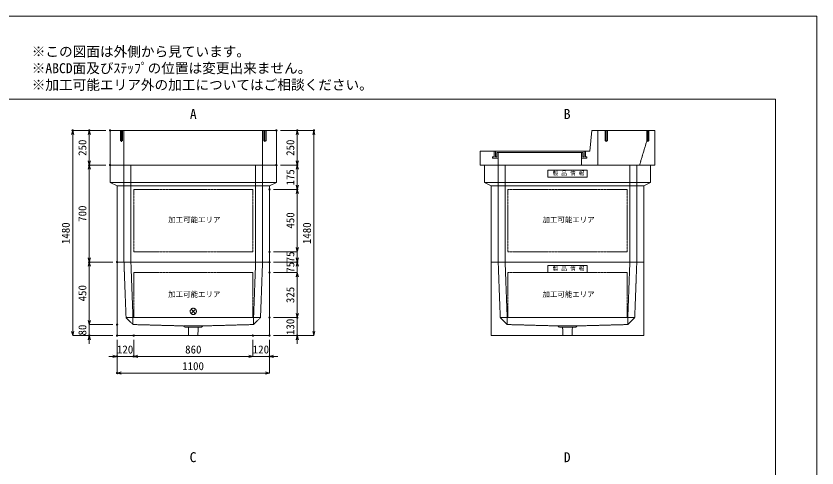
# Model space of a CAD drawing. Units: millimetres, scale not verified. Extents: x -4455 to 4455, y -3150 to 3150.
# Drawn here: x -1324 to 4455, y -109 to 3150 of the extents above; entities that cross this region are included whole.
import ezdxf
from ezdxf.enums import TextEntityAlignment as Align

# ---------------------------------------------------------------- set-up
doc = ezdxf.new("R2010")
doc.units = ezdxf.units.MM
doc.header["$LTSCALE"] = 20
doc.header["$PDMODE"] = 32
doc.header["$PDSIZE"] = 10
doc.linetypes.add('LONG_DASHED1', pattern=[7, 6, -1])
doc.linetypes.add('LONG_DOUBLE_CHAIN', pattern=[21.8, 18, -1, 0.6, -0.6, 0.6, -1])
for name, color, linetype, lineweight in [('0-0_D-TTL', 7, 'Continuous', 9), ('0-1_Defpoints', 7, 'Continuous', 9), ('0-3_D-TTL-TXT', 7, 'Continuous', 9), ('0-5_D-STR-DIM', 3, 'Continuous', 9), ('0-6_0', 7, 'Continuous', 9), ('0-7_D-STR', 7, 'LONG_DASHED1', 9), ('0-9_D-STR-STR4', 134, 'LONG_DASHED1', 9), ('0-A_D-STR-STR2', 1, 'LONG_DASHED1', 9), ('0-B_D-STR-STR1', 7, 'LONG_DASHED1', 9), ('0-C_D-STR-STR5', 1, 'LONG_DOUBLE_CHAIN', 9)]:
    doc.layers.add(name, color=color, linetype=linetype, lineweight=lineweight)
doc.layers.add('0-4_D-STR-TXT', color=7, linetype='Continuous')
doc.styles.add('ＭＳ ゴシック', font='')
doc.styles.get('ＭＳ ゴシック').set_extended_font_data('MS Gothic')

# ---------------------------------------------------------------- blocks, each defined once
blk = doc.blocks.new('A$C4DE05FD1')
at = {"layer": '0-0_D-TTL', "color": 134}
for p, q in [((4000, 76000), (114800, 76000)), ((114800, 76000), (114800, 4000))]:
    blk.add_line(p, q, dxfattribs=at)
at = {"layer": '0-1_Defpoints', "color": 134}
for p, q in [((0, 84000), (118800, 84000)), ((118800, 84000), (118800, 0))]:
    blk.add_line(p, q, dxfattribs=at)
at = {"layer": '0-3_D-TTL-TXT', "style": 'ＭＳ ゴシック'}
for s, p in [('※この図面は外側から見ています。', (43260.9, 79815.7)), ('※ABCD面及びｽﾃｯﾌﾟの位置は変更出来ません。', (43260.9, 78215.7)), ('※加工可能エリア外の加工についてはご相談ください。', (43260.9, 76615.7))]:
    blk.add_text(s, height=962.2, dxfattribs=at).set_placement(p, align=Align.BOTTOM_LEFT)
blk = doc.blocks.new('_Open30')
at = {"layer": '0-6_0'}
blk.add_line((0, 0), (-20, 0), dxfattribs=at)
blk.add_lwpolyline([(-20, 5.36), (0, 0), (-20, -5.36)], dxfattribs=at)
blk = doc.blocks.new('A$C31CA379A')
at = {"layer": '0-4_D-STR-TXT', "style": 'ＭＳ ゴシック'}
for s, p in [('A', (-326.2, -2190.5)), ('B', (35638.7, -2190.5)), ('C', (-351.4, -35190.9)), ('D', (35638.7, -35190.5))]:
    blk.add_text(s, height=962.2, dxfattribs=at).set_placement(p, align=Align.BOTTOM_LEFT)
blk = doc.blocks.new('A$C737D46CD')
at = {"layer": '0-B_D-STR-STR1', "linetype": 'Continuous'}
blk.add_lwpolyline([(-2820, 0), (2820, 0), (2820, -1000), (-2820, -1000)], close=True, dxfattribs=at)
at = {"layer": '0-B_D-STR-STR1', "style": 'ＭＳ ゴシック'}
blk.add_text('製 品 情 報', height=577.3, dxfattribs=at).set_placement((-2149.7, -882.5), align=Align.BOTTOM_LEFT)
blk = doc.blocks.new('A$C1CC521A5')
at = {"layer": '0-7_D-STR', "linetype": 'Continuous'}
for p, q in [((12000, 14000), (-12000, 14000)), ((-12000, 11500), (-12000, 14000)), ((12000, 11500), (12000, 14000)), ((-12000, 11500), (-11000, 11000)), ((-12000, 11500), (12000, 11500)), ((-11000, 0), (-11000, 11000)), ((11000, 11000), (-11000, 11000)), ((12000, 11500), (11000, 11000)), ((11000, 0), (11000, 11000)), ((11000, 0), (-11000, 0))]:
    blk.add_line(p, q, dxfattribs=at)
at = {"layer": '0-7_D-STR'}
for p, q in [((-10000, 14000), (-10000, 0)), ((-9000, 14000), (-9000, 0)), ((9000, 14000), (9000, 0)), ((10000, 14000), (10000, 0))]:
    blk.add_line(p, q, dxfattribs=at)
at = {"layer": '0-C_D-STR-STR5'}
for p, q in [((8600, 10500), (8600, 1500)), ((8600, 1500), (-8600, 1500))]:
    blk.add_line(p, q, dxfattribs=at)
blk.add_lwpolyline([(8600, 10500), (-8600, 10500), (-8600, 1529)], dxfattribs=at)
at = {"layer": '0-B_D-STR-STR1'}
blk.add_blockref('A$C737D46CD', (0, 13250), dxfattribs=at)
blk = doc.blocks.new('A$C4E0738D6')
at = {"layer": '0-7_D-STR', "linetype": 'Continuous'}
for p, q in [((12000, 14000), (-12000, 14000)), ((-12000, 11500), (-12000, 14000)), ((12000, 11500), (12000, 14000)), ((-12000, 11500), (-11000, 11000)), ((-12000, 11500), (12000, 11500)), ((-11000, 0), (-11000, 11000)), ((11000, 11000), (-11000, 11000)), ((12000, 11500), (11000, 11000)), ((11000, 0), (11000, 11000)), ((11000, 0), (-11000, 0))]:
    blk.add_line(p, q, dxfattribs=at)
at = {"layer": '0-7_D-STR'}
for p, q in [((-10000, 14000), (-10000, 0)), ((-9000, 14000), (-9000, 0)), ((9000, 14000), (9000, 0)), ((10000, 14000), (10000, 0))]:
    blk.add_line(p, q, dxfattribs=at)
at = {"layer": '0-C_D-STR-STR5'}
for p, q in [((8600, 10500), (8600, 1500)), ((8600, 1500), (-8600, 1500))]:
    blk.add_line(p, q, dxfattribs=at)
blk.add_lwpolyline([(8600, 10500), (-8600, 10500), (-8600, 1500)], dxfattribs=at)
blk = doc.blocks.new('A$C19F174D8')
at = {"layer": '0-7_D-STR'}
for p, q in [((-10000, 0), (-9700, -8000)), ((-9000, 0), (-8700, -8000)), ((9000, 0), (8700, -8000)), ((10000, 0), (9700, -8000)), ((-8700, -9000), (-9700, -8000)), ((9700, -8000), (-9700, -8000)), ((-8700, -9000), (-8700, -8000)), ((8700, -9000), (9700, -8000)), ((8700, -9000), (8700, -8000)), ((-8700, -9000), (-1400, -9200)), ((1400, -9200), (-1400, -9200)), ((-1200, -9380), (-1400, -9200)), ((1200, -9380), (1400, -9200)), ((8700, -9000), (1400, -9200)), ((1200, -9380), (-1200, -9380)), ((-666, -10600), (-705, -9380)), ((666, -10600), (705, -9380))]:
    blk.add_line(p, q, dxfattribs=at)
at = {"layer": '0-7_D-STR', "linetype": 'Continuous'}
for p, q in [((11000, -10600), (11000, 0)), ((-11000, -10600), (11000, -10600))]:
    blk.add_line(p, q, dxfattribs=at)
blk.add_lwpolyline([(-11000, -10600), (-11000, 0), (11000, 0)], dxfattribs=at)
at = {"layer": '0-C_D-STR-STR5'}
for p, q in [((8600, -1500), (8600, -8000)), ((8600, -8000), (-8600, -8000))]:
    blk.add_line(p, q, dxfattribs=at)
blk.add_lwpolyline([(8600, -1500), (-8600, -1500), (-8600, -8000)], dxfattribs=at)
at = {"layer": '0-B_D-STR-STR1'}
blk.add_blockref('A$C737D46CD', (0, -500), dxfattribs=at)
blk = doc.blocks.new('A$C6F5C57E3')
at = {"layer": '0-7_D-STR'}
for p, q in [((-10000, 0), (-9700, -8000)), ((-9000, 0), (-8700, -8000)), ((9000, 0), (8700, -8000)), ((10000, 0), (9700, -8000)), ((-8700, -9000), (-9700, -8000)), ((9700, -8000), (-9700, -8000)), ((-8700, -9000), (-8700, -8000)), ((8700, -9000), (9700, -8000)), ((8700, -9000), (8700, -8000)), ((-8700, -9000), (-1400, -9200)), ((1400, -9200), (-1400, -9200)), ((-1200, -9380), (-1400, -9200)), ((1200, -9380), (1400, -9200)), ((8700, -9000), (1400, -9200)), ((1200, -9380), (-1200, -9380)), ((-666, -10600), (-705, -9380)), ((666, -10600), (705, -9380))]:
    blk.add_line(p, q, dxfattribs=at)
at = {"layer": '0-7_D-STR', "linetype": 'Continuous'}
for p, q in [((11000, -10600), (11000, 0)), ((-11000, -10600), (11000, -10600))]:
    blk.add_line(p, q, dxfattribs=at)
blk.add_lwpolyline([(-11000, -10600), (-11000, 0), (11000, 0)], dxfattribs=at)
at = {"layer": '0-C_D-STR-STR5'}
for p, q in [((-8600, -1500), (-8600, -8000)), ((8600, -1500), (-8600, -1500)), ((8600, -1500), (8600, -8000)), ((8600, -8000), (-8600, -8000))]:
    blk.add_line(p, q, dxfattribs=at)
blk = doc.blocks.new('A$C40681761')
at = {"layer": '0-7_D-STR', "linetype": 'Continuous'}
for p, q in [((-12000, 5000), (12000, 5000)), ((-12000, 5000), (-12000, 0)), ((12000, 5000), (12000, 0)), ((-12000, 0), (12000, 0))]:
    blk.add_line(p, q, dxfattribs=at)
at = {"layer": '0-7_D-STR'}
for p, q in [((-10000, 5000), (-10000, 0)), ((10000, 5000), (10000, 0))]:
    blk.add_line(p, q, dxfattribs=at)
at = {"layer": '0-A_D-STR-STR2'}
for p, q in [((-10350, 3340), (-10350, 5000)), ((10350, 3340), (10350, 5000))]:
    blk.add_line(p, q, dxfattribs=at)
for points in [[(-10510, 5000), (-10510, 3500), (-10190, 3500), (-10190, 5000)], [(10510, 5000), (10510, 3500), (10190, 3500), (10190, 5000)]]:
    blk.add_lwpolyline(points, dxfattribs=at)
blk = doc.blocks.new('A$C466D2232')
at = {"layer": '0-7_D-STR', "linetype": 'Continuous'}
for p, q in [((3200, 2000), (3500, 5000)), ((12600, 5000), (3500, 5000)), ((12600, 0), (12600, 5000)), ((-12600, 2000), (3200, 2000)), ((-12600, 0), (-12600, 2000)), ((-12600, 0), (12600, 0))]:
    blk.add_line(p, q, dxfattribs=at)
at = {"layer": '0-7_D-STR'}
for p, q in [((4400, 5000), (4400, 0)), ((11600, 4000), (11600, 5000)), ((11600, 4000), (10400, 0)), ((-10000, 0), (-10000, 1800)), ((2000, 1800), (2000, 0))]:
    blk.add_line(p, q, dxfattribs=at)
at = {"layer": '0-9_D-STR-STR4'}
for points in [[(-10600, 2000), (-10600, 1200), (-10800, 1200), (-10800, 1000), (-10000, 1000)], [(-10000, 1800), (-10200, 1800), (-10200, 1200), (-10400, 1200), (-10400, 2000)], [(-10000, 1800), (2000, 1800), (2200, 1800)], [(2600, 2000), (2600, 1200), (2800, 1200), (2800, 1000), (2000, 1000)], [(2200, 1800), (2200, 1200), (2400, 1200), (2400, 2000)]]:
    blk.add_lwpolyline(points, dxfattribs=at)
at = {"layer": '0-A_D-STR-STR2'}
for p, q in [((5595.6, 3340), (5595.6, 5000)), ((11600, 3340), (11600, 5000))]:
    blk.add_line(p, q, dxfattribs=at)
for points in [[(5755.6, 5000), (5755.6, 3500), (5435.6, 3500), (5435.6, 5000)], [(11760, 5000), (11760, 3500), (11440, 3500), (11440, 5000)]]:
    blk.add_lwpolyline(points, dxfattribs=at)
blk = doc.blocks.new('A$C1C640AAB')
at = {"layer": '0-C_D-STR-STR5'}
for p, q in [((-318.2, -318.2), (318.2, 318.2)), ((-318.2, 318.2), (318.2, -318.2))]:
    blk.add_line(p, q, dxfattribs=at)
blk.add_circle((0, 0), 450, dxfattribs=at)

msp = doc.modelspace()

# ---------------------------------------------------------------- linework, layer by layer
at = {"layer": '0-1_Defpoints'}
for p in [(-915, 2325), (-795, 2325), (-645, 2325), (555, 2325), (705, 2325), (825, 2325), (-795, 2075), (-645, 2075), (555, 2075), (705, 2075), (505, 1900), (705, 1900), (505, 1450), (-795, 1375), (-595, 1375), (-595, 1375), (505, 1375), (505, 1375), (705, 1375), (705, 1375), (505, 1300), (505, 1300), (-595, 925), (505, 975), (705, 975), (-795, 845), (-595, 845), (-475, 845), (385, 845), (505, 845), (705, 845), (-595, 695), (-475, 695), (505, 695), (-595, 575)]:
    msp.add_point(p, dxfattribs=at)
at = {"layer": '0-5_D-STR-DIM'}
for p, q in [((-675, 2325), (-915, 2325)), ((-675, 2325), (-795, 2325)), ((585, 2325), (705, 2325)), ((585, 2325), (825, 2325)), ((-915, 875), (-915, 2295)), ((-795, 2105), (-795, 2295)), ((705, 2105), (705, 2295)), ((825, 875), (825, 2295)), ((-675, 2075), (-795, 2075)), ((-675, 2075), (-795, 2075)), ((-795, 1405), (-795, 2045)), ((585, 2075), (705, 2075)), ((585, 2075), (705, 2075)), ((705, 1930), (705, 2045)), ((535, 1900), (705, 1900)), ((535, 1900), (705, 1900)), ((705, 1480), (705, 1870)), ((705, 1480), (705, 1510)), ((535, 1450), (705, 1450)), ((535, 1450), (705, 1450)), ((705, 1450), (705, 1375)), ((705, 1405), (705, 1435)), ((-625, 1375), (-795, 1375)), ((-625, 1375), (-795, 1375)), ((-795, 955), (-795, 1345)), ((535, 1375), (705, 1375)), ((535, 1375), (705, 1375)), ((705, 1300), (705, 1375)), ((705, 1345), (705, 1315)), ((535, 1300), (705, 1300)), ((535, 1300), (705, 1300)), ((705, 1270), (705, 1240)), ((705, 1270), (705, 1005)), ((-795, 955), (-795, 985)), ((705, 1005), (705, 1035)), ((-625, 925), (-795, 925)), ((-625, 925), (-795, 925)), ((-795, 925), (-795, 845)), ((535, 975), (705, 975)), ((535, 975), (705, 975)), ((705, 975), (705, 845)), ((-625, 845), (-915, 845)), ((-625, 845), (-795, 845)), ((-795, 815), (-795, 785)), ((-595, 815), (-595, 575)), ((-595, 815), (-595, 695)), ((-475, 815), (-475, 695)), ((-475, 815), (-475, 695)), ((385, 815), (385, 695)), ((385, 815), (385, 695)), ((505, 815), (505, 695)), ((505, 815), (505, 575)), ((535, 845), (825, 845)), ((535, 845), (705, 845)), ((705, 815), (705, 785)), ((-625, 695), (-655, 695)), ((-475, 695), (-595, 695)), ((355, 695), (-445, 695)), ((-445, 695), (-415, 695)), ((355, 695), (325, 695)), ((385, 695), (505, 695)), ((535, 695), (565, 695)), ((475, 575), (-565, 575))]:
    msp.add_line(p, q, dxfattribs=at)

# ---------------------------------------------------------------- block references
at = {"layer": '0-0_D-TTL', "xscale": 0.075, "yscale": 0.075}
msp.add_blockref('A$C4DE05FD1', (-4455, -3150), dxfattribs=at)
at = {"layer": '0-4_D-STR-TXT', "xscale": 0.075, "yscale": 0.075}
msp.add_blockref('A$C31CA379A', (-45, 2550), dxfattribs=at)
at = {"layer": '0-5_D-STR-DIM', "xscale": 1.5, "yscale": 1.5}
for p, rotation in [((-915, 2325), 90), ((-795, 2325), 90), ((705, 2325), 90), ((825, 2325), 90), ((-795, 2075), 270), ((705, 2075), 270), ((-795, 2075), 90), ((705, 2075), 90), ((705, 1900), 270), ((705, 1900), 90), ((705, 1450), 270), ((705, 1450), 270), ((-795, 1375), 270), ((705, 1375), 270), ((-795, 1375), 90), ((705, 1375), 90), ((705, 1300), 90), ((705, 1300), 90), ((705, 975), 270), ((705, 975), 270), ((-795, 925), 270), ((-795, 925), 270), ((-915, 845), 270), ((825, 845), 270), ((-795, 845), 90), ((705, 845), 90), ((-475, 695), 180), ((-475, 695), 180), ((505, 695), 180), ((-595, 575), 180)]:
    msp.add_blockref('_Open30', p, dxfattribs=dict(at, rotation=rotation))
for p in [(-595, 695), (385, 695), (385, 695), (505, 575)]:
    msp.add_blockref('_Open30', p, dxfattribs=at)
at = {"layer": '0-7_D-STR', "xscale": 0.05, "yscale": 0.05}
for name, p in [('A$C40681761', (-45, 2075)), ('A$C466D2232', (2655, 2075)), ('A$C4E0738D6', (-45, 1375)), ('A$C1CC521A5', (2655, 1375)), ('A$C6F5C57E3', (-45, 1375)), ('A$C19F174D8', (2655, 1375))]:
    msp.add_blockref(name, p, dxfattribs=at)
at = {"layer": '0-C_D-STR-STR5', "xscale": 0.05, "yscale": 0.05}
msp.add_blockref('A$C1C640AAB', (-45, 1020), dxfattribs=at)

# ---------------------------------------------------------------- texts
at = {"layer": '0-5_D-STR-DIM', "style": 'ＭＳ ゴシック'}
for s, p in [('250', (-798.89, 2141.19)), ('250', (701.11, 2141.19)), ('175', (701.11, 1927.48)), ('700', (-798.89, 1665.59)), ('450', (701.11, 1616.8)), ('1480', (-918.89, 1504.7)), ('1480', (821.11, 1504.7)), ('75', (701.11, 1373.37)), ('75', (701.11, 1298.37)), ('450', (-798.89, 1091.8)), ('325', (701.11, 1079.61)), ('130', (701.11, 849.2)), ('80', (-798.9, 845.85))]:
    msp.add_text(s, height=57.77, rotation=90, dxfattribs=at).set_placement(p, align=Align.BOTTOM_LEFT)
for s, p in [('120', (-595.8, 698.89)), ('860', (-103.66, 698.9)), ('120', (384.2, 698.89)), ('1100', (-125.3, 578.89))]:
    msp.add_text(s, height=57.77, dxfattribs=at).set_placement(p, align=Align.BOTTOM_LEFT)
at = {"layer": '0-C_D-STR-STR5', "style": 'ＭＳ ゴシック'}
for p in [(-225.47, 1649.72), (2474.53, 1649.72), (-225.47, 1112.22), (2474.53, 1112.22)]:
    msp.add_text('加工可能エリア', height=38.42, dxfattribs=at).set_placement(p, align=Align.BOTTOM_LEFT)

doc.saveas('drawing.dxf')
